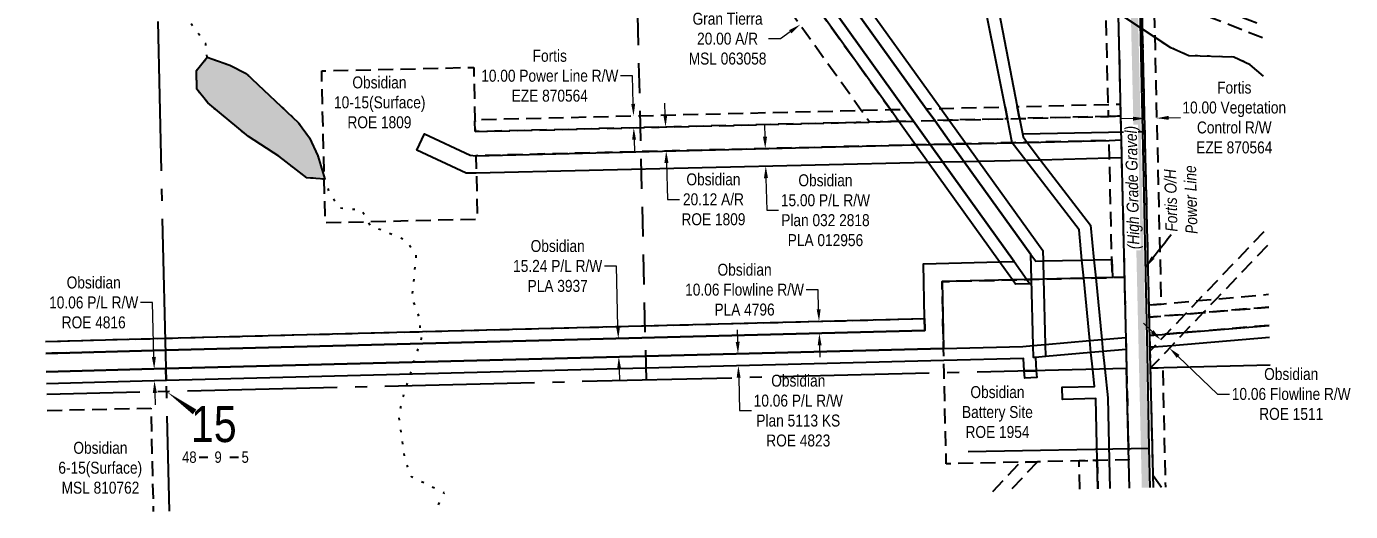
# Model space of a CAD drawing. Extents: x 615331 to 623228, y 5889375 to 5894697.
# Drawn here: x 618087 to 619194, y 5889375 to 5889781 of the extents above; entities that cross this region are included whole.
import ezdxf
from ezdxf.enums import TextEntityAlignment as Align

# ---------------------------------------------------------------- set-up
doc = ezdxf.new("R2010")
doc.units = 0
doc.header["$LTSCALE"] = 5
doc.header["$PDSIZE"] = 0.5
for name, pattern in [('foc-ACCESSROAD', [3.75, 2.5, -1.25]), ('foc-FLOWLINE', [3.75, 2.5, -1.25]), ('foc-LSD', [8, 5, -3]), ('foc-QUARTERLINE', [33, 25, -3, 2, -3]), ('foc-WHEELTRACKS', [2, 0.4, -1.6])]:
    doc.linetypes.add(name, pattern=pattern)
doc.layers.get('Defpoints').update_dxf_attribs({"color": 9})
for name, color, linetype in [('10', 1, 'Continuous'), ('9', 3, 'Continuous'), ('AS-POWER', 104, 'foc-POWER'), ('AS-POWER-T', 104, 'Continuous'), ('AS-ROADS', 254, 'Continuous'), ('C-FLOWLINE', 13, 'foc-FLOWLINE'), ('C-RW', 13, 'Continuous'), ('C-WS', 13, 'foc-ACCESSROAD'), ('F-EZE', 190, 'foc-FLOWLINE'), ('F-RW', 190, 'Continuous'), ('F-VCE', 190, 'foc-FLOWLINE'), ('F-WS', 190, 'foc-ACCESSROAD'), ('L-QSEC', 8, 'foc-QUARTERLINE'), ('L-SEC', 7, 'Continuous'), ('L-SECLBL', 7, 'Continuous'), ('L-SECTION-LSD', 7, 'foc-LSD'), ('T-WATER', 160, 'Continuous'), ('T-WATER-H', 133, 'Continuous'), ('T-WATER-P3', 160, 'foc-WHEELTRACKS')]:
    doc.layers.add(name, color=color, linetype=linetype)
for name, color, linetype, lineweight in [('C-AR-T', 13, 'Continuous', 9), ('C-FLOWLINE-T', 13, 'Continuous', 9), ('C-RW-T', 13, 'Continuous', 9), ('C-WS-T', 13, 'Continuous', 9), ('F-AR-T', 190, 'Continuous', 9), ('F-EZE-T', 190, 'Continuous', 9), ('F-VCE-T', 190, 'Continuous', 9), ('T-TEXT', 48, 'Continuous', 18)]:
    doc.layers.add(name, color=color, linetype=linetype, lineweight=lineweight)
doc.styles.add('100L', font='ARIALN.TTF', dxfattribs={"height": 11})
doc.styles.add('80CG', font='ARIALN.TTF', dxfattribs={"height": 10})
doc.styles.add('80L', font='ARIALN.TTF', dxfattribs={"height": 10})
doc.styles.add('80LS', font='ARIALNI.TTF', dxfattribs={"height": 10})
doc.styles.add('foc-LtypeFont', font='ARIALN.TTF', dxfattribs={"height": 7.35})
doc.styles.add('SIMPLEX', font='ARIALN.TTF')
doc.linetypes.add('foc-POWER', pattern='A,6,-1,["P",foc-LtypeFont,S=0.2,R=0,X=-0.625,Y=-0.75],-1.24,4', length=12.24)
doc.linetypes.add('foc-TOPO-flowdirection-NOLINE', pattern='A,0,[">",foc-LtypeFont,S=0.3,R=0,X=0,Y=-0.945],-20,[">",foc-LtypeFont,S=0.3,R=0,X=0,Y=-0.945],0', length=20)
doc.dimstyles.new('Compass 5 000', dxfattribs={"dimscale": 5, "dimtxt": 9, "dimasz": 2, "dimexe": 0.2, "dimexo": 0.0625, "dimgap": 0.5, "dimtad": 0, "dimtih": 1, "dimtoh": 1, "dimzin": 0, "dimdsep": 46, "dimtxsty": '80CG', "dimcen": 0.1, "dimse1": 1, "dimse2": 1, "dimclrd": 256, "dimclrt": 256, "dimaunit": 1, "dimadec": 4, "dimazin": 0, "dimtfac": 0.06, "dimtofl": 0, "dimtmove": 0, "dimatfit": 1, "dimfxl": 0.2, "dimtolj": 1, "dimtzin": 0, "dimlwd": -1, "dimarcsym": 0})

# ---------------------------------------------------------------- blocks, each defined once
blk = doc.blocks.new('*D375')
at = {"layer": 'C-RW-T', "transparency": 16777216}
for p, q in [((618192.7, 5889550.1), (618182.7, 5889550.1)), ((618193.9, 5889504.6), (618192.7, 5889550.1)), ((618194.7, 5889474.6), (618195, 5889464.6))]:
    blk.add_line(p, q, dxfattribs=at)
for points in [[(618195.6, 5889504.7), (618192.2, 5889504.6), (618194.2, 5889494.6)], [(618196.4, 5889474.6), (618193, 5889474.5), (618194.4, 5889484.6)]]:
    blk.add_solid(points, dxfattribs=at)
at = {"layer": 'Defpoints', "color": 0, "transparency": 16777216}
for p in [(618121.9, 5889492.7), (618194.2, 5889494.6), (618122.2, 5889482.7)]:
    blk.add_point(p, dxfattribs=at)
at = {"layer": 'C-RW-T', "transparency": 16777216, "insert": (618143.6, 5889550.1), "char_height": 10, "attachment_point": 5, "style": '80CG'}
blk.add_mtext('\\A1;Obsidian\\P10.06 P/L R/W\\PROE 4816', dxfattribs=at)
blk = doc.blocks.new('L-SECLBL')
at = {"layer": '9', "color": 7}
for p, q in [((-5.1, -27.8), (-12.3, -27.8)), ((20.7, -27.8), (13.5, -27.8))]:
    blk.add_line(p, q, dxfattribs=at)
at = {"layer": '10', "color": 2, "style": 'SIMPLEX'}
blk.add_attdef('SEC', text='', height=30, dxfattribs=at).set_placement((0, 0), align=Align.MIDDLE)
at = {"layer": '10', "color": 5, "style": '80L'}
blk.add_attdef('TWP', text='', height=9.5, dxfattribs=at).set_placement((-14.4, -27.4), align=Align.MIDDLE_RIGHT)
blk.add_attdef('RGE', text='', height=9.5, dxfattribs=at).set_placement((3.6, -27.4), align=Align.MIDDLE_CENTER)
blk.add_attdef('MER', text='', height=9.5, dxfattribs=at).set_placement((23.2, -27.4), align=Align.MIDDLE_LEFT)
blk = doc.blocks.new('*D376')
at = {"layer": 'C-RW-T', "transparency": 16777216}
for p, q in [((618580.5, 5889580.6), (618570.5, 5889580.6)), ((618581.8, 5889529.9), (618580.5, 5889580.6)), ((618582.7, 5889494.7), (618583, 5889484.7))]:
    blk.add_line(p, q, dxfattribs=at)
for points in [[(618583.5, 5889530), (618580.2, 5889529.9), (618582.1, 5889519.9)], [(618584.4, 5889494.7), (618581.1, 5889494.7), (618582.5, 5889504.7)]]:
    blk.add_solid(points, dxfattribs=at)
at = {"layer": 'Defpoints', "color": 0, "transparency": 16777216}
for p in [(618570.9, 5889519.6), (618582.1, 5889519.9), (618571.3, 5889504.4)]:
    blk.add_point(p, dxfattribs=at)
at = {"layer": 'C-RW-T', "transparency": 16777216, "insert": (618531.4, 5889580.6), "char_height": 10, "attachment_point": 5, "style": '80CG'}
blk.add_mtext('\\A1;Obsidian\\P15.24 P/L R/W\\PPLA 3937', dxfattribs=at)
blk = doc.blocks.new('*D377')
at = {"layer": 'Defpoints', "color": 0, "transparency": 16777216}
for p in [(618749.8, 5889794.6), (618733.4, 5889783), (618733.9, 5889782.3)]:
    blk.add_point(p, dxfattribs=at)
at = {"layer": 'F-AR-T', "transparency": 16777216}
for p, q in [((618758.4, 5889799.8), (618766.5, 5889805.6)), ((618725.8, 5889776.5), (618717.6, 5889770.6)), ((618717.6, 5889770.6), (618707.6, 5889770.6))]:
    blk.add_line(p, q, dxfattribs=at)
for points in [[(618757.4, 5889801.1), (618759.4, 5889798.4), (618750.3, 5889794)], [(618724.8, 5889777.8), (618726.8, 5889775.1), (618733.9, 5889782.3)]]:
    blk.add_solid(points, dxfattribs=at)
at = {"layer": 'F-AR-T', "transparency": 16777216, "insert": (618673.4, 5889770.6), "char_height": 10, "attachment_point": 5, "style": '80CG'}
blk.add_mtext('\\A1;Gran Tierra{\\A1;\\P20.00 A/R\\PMSL 063058}', dxfattribs=at)
blk = doc.blocks.new('*D378')
at = {"layer": 'C-RW-T', "transparency": 16777216}
for p, q in [((618704.7, 5889688.7), (618704.5, 5889698.7)), ((618705.5, 5889654.1), (618706.1, 5889627.2)), ((618706.1, 5889627.2), (618716.1, 5889627.2))]:
    blk.add_line(p, q, dxfattribs=at)
for points in [[(618706.4, 5889688.7), (618703, 5889688.6), (618704.9, 5889678.7)], [(618707.2, 5889654.1), (618703.8, 5889654), (618705.3, 5889664.1)]]:
    blk.add_solid(points, dxfattribs=at)
at = {"layer": 'Defpoints', "color": 0, "transparency": 16777216}
for p in [(618615.9, 5889676.6), (618705.3, 5889664.1), (618616.2, 5889662)]:
    blk.add_point(p, dxfattribs=at)
at = {"layer": 'C-RW-T', "transparency": 16777216, "insert": (618755.2, 5889627.2), "char_height": 10, "attachment_point": 5, "style": '80CG'}
blk.add_mtext('\\A1;Obsidian\\P15.00 P/L R/W\\PPlan 032 2818\\PPLA 012956', dxfattribs=at)
blk = doc.blocks.new('*D379')
at = {"layer": 'Defpoints', "color": 0, "transparency": 16777216}
for p in [(618542.5, 5889704.9), (618594.8, 5889706.1), (618542.7, 5889694.9)]:
    blk.add_point(p, dxfattribs=at)
at = {"layer": 'F-EZE-T', "transparency": 16777216}
for p, q in [((618594, 5889739.6), (618584, 5889739.6)), ((618594.5, 5889716.1), (618594, 5889739.6)), ((618595.3, 5889686.1), (618595.5, 5889676.2))]:
    blk.add_line(p, q, dxfattribs=at)
for points in [[(618596.2, 5889716.2), (618592.9, 5889716.1), (618594.8, 5889706.1)], [(618596.9, 5889686.2), (618593.6, 5889686.1), (618595, 5889696.1)]]:
    blk.add_solid(points, dxfattribs=at)
at = {"layer": 'F-EZE-T', "transparency": 16777216, "insert": (618524.8, 5889739.6), "char_height": 10, "attachment_point": 5, "style": '80CG'}
blk.add_mtext('\\A1;Fortis\\P10.00 Power Line R/W\\PEZE 870564', dxfattribs=at)
blk = doc.blocks.new('*D386')
at = {"layer": 'C-FLOWLINE-T', "transparency": 16777216}
for p, q in [((618979.2, 5889815), (618969.2, 5889814.8)), ((619009.3, 5889815.7), (619019.3, 5889815.9))]:
    blk.add_line(p, q, dxfattribs=at)
for points in [[(618979.2, 5889816.7), (618979.2, 5889813.3), (618989.2, 5889815.2)], [(619009.2, 5889817.4), (619009.3, 5889814), (618999.3, 5889815.5)]]:
    blk.add_solid(points, dxfattribs=at)
at = {"layer": 'Defpoints', "color": 0, "transparency": 16777216}
for p in [(618989.2, 5889817.3), (618989.2, 5889815.2), (618999.2, 5889817.6)]:
    blk.add_point(p, dxfattribs=at)
at = {"layer": 'C-FLOWLINE-T', "transparency": 16777216, "insert": (618917.7, 5889814.8), "char_height": 10, "attachment_point": 5, "style": '80CG', "bg_fill": 3, "box_fill_scale": 1.1, "bg_fill_color": 256, "bg_fill_true_color": 13158600, "bg_fill_transparency": 0}
blk.add_mtext('\\A1;Obsidian\\P10.06 Flowline R/W\\PROE 1750', dxfattribs=at)
blk = doc.blocks.new('*D392')
at = {"layer": 'C-FLOWLINE-T', "transparency": 16777216}
for p, q in [((618749.1, 5889560.8), (618739.1, 5889560.8)), ((618749.5, 5889544.3), (618749.1, 5889560.8)), ((618750.3, 5889514.3), (618750.6, 5889504.3))]:
    blk.add_line(p, q, dxfattribs=at)
for points in [[(618751.2, 5889544.4), (618747.9, 5889544.3), (618749.8, 5889534.4)], [(618752, 5889514.3), (618748.7, 5889514.2), (618750.1, 5889524.3)]]:
    blk.add_solid(points, dxfattribs=at)
at = {"layer": 'Defpoints', "color": 0, "transparency": 16777216}
for p in [(618733.2, 5889533.9), (618749.8, 5889534.4), (618733.5, 5889523.9)]:
    blk.add_point(p, dxfattribs=at)
at = {"layer": 'C-FLOWLINE-T', "transparency": 16777216, "insert": (618687.6, 5889560.8), "char_height": 10, "attachment_point": 5, "style": '80CG'}
blk.add_mtext('\\A1;Obsidian\\P10.06 Flowline R/W\\PPLA 4796', dxfattribs=at)
blk = doc.blocks.new('*D393')
at = {"layer": 'C-RW-T', "transparency": 16777216}
for p, q in [((618681.9, 5889517.3), (618681.6, 5889527.3)), ((618682.7, 5889487.2), (618683.4, 5889459.7)), ((618683.4, 5889459.7), (618693.4, 5889459.7))]:
    blk.add_line(p, q, dxfattribs=at)
for points in [[(618683.5, 5889517.3), (618680.2, 5889517.2), (618682.1, 5889507.3)], [(618684.3, 5889487.3), (618681, 5889487.2), (618682.4, 5889497.2)]]:
    blk.add_solid(points, dxfattribs=at)
at = {"layer": 'Defpoints', "color": 0, "transparency": 16777216}
for p in [(618716.8, 5889508.2), (618682.1, 5889507.3), (618717.1, 5889498.1)]:
    blk.add_point(p, dxfattribs=at)
at = {"layer": 'C-RW-T', "transparency": 16777216, "insert": (618732.5, 5889459.7), "char_height": 10, "attachment_point": 5, "style": '80CG'}
blk.add_mtext('\\A1;Obsidian\\P10.06 P/L R/W\\PPlan 5113 KS\\PROE 4823', dxfattribs=at)
blk = doc.blocks.new('*D394')
at = {"layer": 'C-AR-T', "transparency": 16777216}
for p, q in [((618621.3, 5889706.8), (618621.1, 5889716.8)), ((618622.3, 5889666.8), (618623.1, 5889636.3)), ((618623.1, 5889636.3), (618633.1, 5889636.3))]:
    blk.add_line(p, q, dxfattribs=at)
for points in [[(618623, 5889706.9), (618619.7, 5889706.8), (618621.6, 5889696.8)], [(618624, 5889666.8), (618620.6, 5889666.7), (618622.1, 5889676.8)]]:
    blk.add_solid(points, dxfattribs=at)
at = {"layer": 'Defpoints', "color": 0, "transparency": 16777216}
for p in [(618552.1, 5889695.1), (618552.6, 5889675), (618622.1, 5889676.8)]:
    blk.add_point(p, dxfattribs=at)
at = {"layer": 'C-AR-T', "transparency": 16777216, "insert": (618661.6, 5889636.3), "char_height": 10, "attachment_point": 5, "style": '80CG'}
blk.add_mtext('\\A1;Obsidian\\P20.12 A/R\\PROE 1809', dxfattribs=at)
blk = doc.blocks.new('*D395')
at = {"layer": 'Defpoints', "color": 0, "transparency": 16777216}
for p in [(619022.3, 5889703.6), (619032.1, 5889704.2), (619032.1, 5889703.8)]:
    blk.add_point(p, dxfattribs=at)
at = {"layer": 'F-VCE-T', "transparency": 16777216}
for p, q in [((619012.3, 5889703.8), (619002.3, 5889703.5)), ((619042.1, 5889704.5), (619052, 5889704.7))]:
    blk.add_line(p, q, dxfattribs=at)
for points in [[(619012.3, 5889705.4), (619012.3, 5889702.1), (619022.3, 5889704)], [(619042, 5889706.1), (619042.1, 5889702.8), (619032.1, 5889704.2)]]:
    blk.add_solid(points, dxfattribs=at)
at = {"layer": 'F-VCE-T', "transparency": 16777216, "insert": (619096.9, 5889704.7), "char_height": 10, "attachment_point": 5, "style": '80CG'}
blk.add_mtext('\\A1;Fortis\\P10.00 Vegetation\\PControl R/W\\PEZE 870564', dxfattribs=at)
blk = doc.blocks.new('*D397')
at = {"layer": 'C-FLOWLINE-T', "transparency": 16777216}
for p, q in [((619028.2, 5889525.8), (619021, 5889532.7)), ((619050, 5889505.1), (619083, 5889473.6)), ((619083, 5889473.6), (619093, 5889473.6))]:
    blk.add_line(p, q, dxfattribs=at)
for points in [[(619029.4, 5889527), (619027.1, 5889524.6), (619035.4, 5889518.9)], [(619051.1, 5889506.3), (619048.8, 5889503.8), (619042.7, 5889512)]]:
    blk.add_solid(points, dxfattribs=at)
at = {"layer": 'Defpoints', "color": 0, "transparency": 16777216}
for p in [(619115.9, 5889603.2), (619123.1, 5889596.2), (619042.7, 5889512)]:
    blk.add_point(p, dxfattribs=at)
at = {"layer": 'C-FLOWLINE-T', "transparency": 16777216, "insert": (619144.5, 5889473.6), "char_height": 10, "attachment_point": 5, "style": '80CG'}
blk.add_mtext('\\A1;Obsidian\\P10.06 Flowline R/W\\PROE 1511', dxfattribs=at)

msp = doc.modelspace()

# ---------------------------------------------------------------- hatches: boundary and pattern name
at = {"layer": 'T-WATER-H'}
h = msp.add_hatch(color=256, dxfattribs=at)
h.dxf.hatch_style = 1
h.paths.add_polyline_path([(618336.878, 5889653.117), (618321.669, 5889654.392), (618298.236, 5889672.406), (618272.991, 5889688.786), (618238.953, 5889716.891), (618229.867, 5889728.312), (618229.433, 5889744.03), (618238.509, 5889755.073), (618257.484, 5889748.459), (618271.127, 5889741.443), (618314.869, 5889700.385), (618323.975, 5889687.714), (618330.805, 5889672.696)])

# ---------------------------------------------------------------- linework, layer by layer
at = {"layer": 'AS-POWER', "flags": 128}
for points in [[(619026.653, 5889395.398), (619025.866, 5889428.443), (619024.282, 5889507.253), (619022.417, 5889600.159), (619020.551, 5889693.068), (619013.711, 5890003.376), (619011.601, 5890067.748), (619010.757, 5890087.194)], [(618920.457, 5889691.15), (619020.551, 5889693.068)], [(618874.431, 5889425.694), (619025.866, 5889428.443)]]:
    msp.add_lwpolyline(points, dxfattribs=at)
at = {"layer": 'AS-ROADS', "const_width": 6, "flags": 128}
msp.add_lwpolyline([(619022.639, 5889395.301), (618993.178, 5890668.677), (618980.691, 5891203.768)], dxfattribs=at)
at = {"layer": 'C-FLOWLINE', "flags": 128}
for points in [[(619125.805, 5889546.28), (619071.049, 5889541.636), (619055.919, 5889540.354), (619025.961, 5889537.814), (619025.722, 5889547.891), (619035.709, 5889548.807), (619066.696, 5889551.648), (619081.933, 5889553.045), (619120.5, 5889556.582), (619125.554, 5889557.007)], [(619126.161, 5889531.007), (619055.16, 5889524.985), (619040.031, 5889523.702), (619026.323, 5889522.54), (619025.961, 5889537.814), (619055.919, 5889540.354), (619071.049, 5889541.636), (619125.805, 5889546.28)], [(618103.369, 5889517.58), (618203.309, 5889520.196), (618838.104, 5889536.637), (618838.347, 5889526.575), (618203.546, 5889510.133), (618103.605, 5889507.517)], [(619029.315, 5889395.462), (619029.08, 5889405.414), (619026.964, 5889495.434), (619037.027, 5889495.687), (619039.378, 5889395.703)], [(618967.734, 5889393.983), (618967.137, 5889417.735), (618982.382, 5889418.097), (618982.978, 5889394.349)]]:
    msp.add_lwpolyline(points, dxfattribs=at)
at = {"layer": 'C-RW', "flags": 128}
for points in [[(618103.605, 5889507.517), (618203.546, 5889510.133), (618838.347, 5889526.575), (618838.104, 5889536.637), (618837.05, 5889582.509), (618900.689, 5889583.985), (618912.857, 5889584.266), (618853.269, 5889667.448), (618842.7, 5889682.193), (618828.669, 5889701.771), (618821.619, 5889711.609), (618644.094, 5889959.329)], [(618103.605, 5889507.517), (618203.546, 5889510.133), (618838.347, 5889526.575), (618838.104, 5889536.637), (618837.05, 5889582.509), (618900.689, 5889583.985), (618912.857, 5889584.266), (618853.269, 5889667.448), (618842.7, 5889682.193), (618828.669, 5889701.771), (618821.619, 5889711.609), (618644.094, 5889959.329)], [(618644.094, 5889959.329), (618821.619, 5889711.609), (618828.669, 5889701.771), (618842.7, 5889682.193), (618853.269, 5889667.448), (618912.857, 5889584.266), (618923.606, 5889569.261), (618926.167, 5889565.687), (618926.167, 5889565.687), (618914.014, 5889565.385), (618911.438, 5889568.979), (618900.689, 5889583.985), (618841.078, 5889667.196), (618830.54, 5889681.893), (618816.539, 5889701.479), (618809.485, 5889711.329), (618800.291, 5889724.184), (618661.713, 5889917.438)], [(618703.483, 5889918.595), (618851.01, 5889713.226), (618851.65, 5889712.335), (618858.718, 5889702.495), (618872.849, 5889682.819), (618883.437, 5889668.079), (618936.897, 5889593.666), (618937.12, 5889584.828), (618937.504, 5889569.584), (618938.88, 5889515.038), (618939.135, 5889504.972), (618930.829, 5889504.26), (618930.829, 5889504.26), (618929.166, 5889504.118), (618928.902, 5889514.184), (618927.454, 5889569.351), (618926.904, 5889590.319), (618871.246, 5889667.824), (618860.657, 5889682.567), (618846.558, 5889702.203), (618839.493, 5889712.041), (618695.363, 5889912.755)], [(618695.363, 5889912.755), (618839.493, 5889712.041), (618846.558, 5889702.203), (618860.657, 5889682.567), (618871.246, 5889667.824), (618926.904, 5889590.319), (618930.949, 5889584.685), (618937.12, 5889584.828), (618969.599, 5889585.582), (618979.567, 5889585.812), (618994.633, 5889586.161), (618994.993, 5889570.917), (618981.072, 5889570.594), (618971.063, 5889570.361), (618937.504, 5889569.584), (618927.454, 5889569.351), (618923.606, 5889569.261), (618911.438, 5889568.979), (618852.648, 5889567.619), (618853.943, 5889511.722), (618203.905, 5889494.889), (618103.964, 5889492.272)], [(618695.363, 5889912.755), (618839.493, 5889712.041), (618846.558, 5889702.203), (618860.657, 5889682.567), (618871.246, 5889667.824), (618926.904, 5889590.319), (618930.949, 5889584.685), (618937.12, 5889584.828), (618969.599, 5889585.582), (618979.567, 5889585.812), (618994.633, 5889586.161), (618994.993, 5889570.917), (618981.072, 5889570.594), (618971.063, 5889570.361), (618937.504, 5889569.584), (618927.454, 5889569.351), (618923.606, 5889569.261), (618911.438, 5889568.979), (618852.648, 5889567.619), (618853.943, 5889511.722), (618203.905, 5889494.889), (618103.964, 5889492.272)], [(618103.369, 5889517.58), (618203.309, 5889520.196), (618838.104, 5889536.637), (618838.347, 5889526.575), (618203.546, 5889510.133), (618103.605, 5889507.517)], [(619044.672, 5889513.992), (619029.539, 5889512.706), (619026.557, 5889512.648), (619026.323, 5889522.54), (619040.031, 5889523.702), (619055.16, 5889524.985), (619126.161, 5889531.007)], [(619126.396, 5889520.935), (619044.672, 5889513.992)], [(618103.964, 5889492.272), (618203.905, 5889494.889), (618204.141, 5889484.842), (618104.201, 5889482.22)], [(619029.315, 5889395.462), (619029.08, 5889405.414), (619035.949, 5889395.621)]]:
    msp.add_lwpolyline(points, dxfattribs=at)
for points in [[(618923.781, 5889683.954), (618992.277, 5889685.595), (619002.336, 5889685.983), (619002.691, 5889670.995), (618992.629, 5889670.731), (618934.995, 5889669.221), (618922.698, 5889668.902), (618883.437, 5889668.079), (618871.246, 5889667.824), (618853.269, 5889667.448), (618841.078, 5889667.196), (618463.354, 5889658.314), (618455.028, 5889658.118), (618413.628, 5889677.519), (618420.007, 5889691.09), (618458.217, 5889673.186), (618463.004, 5889672.833), (618830.54, 5889681.893), (618842.7, 5889682.193), (618860.657, 5889682.567), (618872.849, 5889682.819), (618911.384, 5889683.656), (618923.781, 5889683.954)], [(618930.829, 5889504.26), (618931.455, 5889493.104), (618921.4, 5889492.861), (618920.805, 5889503.403), (618854.177, 5889501.677), (618204.141, 5889484.842), (618203.905, 5889494.889), (618853.943, 5889511.722), (618920.252, 5889513.442), (618928.902, 5889514.184), (618938.88, 5889515.038), (618976.076, 5889518.228), (618986.165, 5889519.099), (619006.246, 5889520.891), (619006.487, 5889510.738), (618987.134, 5889509.077), (618977.115, 5889508.22), (618939.135, 5889504.972), (618930.829, 5889504.26)], [(618931.455, 5889493.104), (618931.773, 5889487.421), (618921.739, 5889486.86), (618921.4, 5889492.861), (618931.455, 5889493.104)]]:
    msp.add_lwpolyline(points, close=True, dxfattribs=at)
at = {"layer": 'C-WS', "flags": 128}
for points in [[(618992.602, 5890096.949), (618994.437, 5890019.457), (618994.792, 5890004.472), (619001.626, 5889715.951), (619001.863, 5889705.948), (618991.8, 5889705.705), (618991.563, 5889715.709), (618987.602, 5889882.986), (618910.428, 5889904.499), (618908.813, 5889906.384), (618900.04, 5889916.631), (618861.482, 5889961.657), (618853.014, 5889971.545), (618803.133, 5890029.798), (618729.289, 5890028.049), (618729.233, 5890030.43), (618728.847, 5890046.739), (618726.615, 5890140.945), (618726.278, 5890155.187), (618853.416, 5890158.199), (618854.922, 5890094.628), (618933.385, 5890096.487), (618943.854, 5890096.734), (618973.739, 5890097.443), (618992.58, 5890097.889), (618992.602, 5890096.949)], [(619001.863, 5889705.948), (619002.336, 5889685.983), (619002.691, 5889670.995), (619005.056, 5889571.15), (618994.993, 5889570.917), (618994.633, 5889586.161), (618992.629, 5889670.731), (618992.277, 5889685.595), (618923.781, 5889683.954), (618911.384, 5889683.656), (618872.849, 5889682.819), (618860.657, 5889682.567), (618842.7, 5889682.193), (618830.54, 5889681.893), (618463.004, 5889672.833), (618463.354, 5889658.314), (618464.287, 5889619.616), (618337.222, 5889616.613), (618334.158, 5889743.677), (618461.223, 5889746.679), (618462.278, 5889702.948), (618462.519, 5889692.945), (618780.818, 5889700.644), (618792.012, 5889700.915), (618800.806, 5889701.117), (618816.539, 5889701.479), (618828.669, 5889701.771), (618846.558, 5889702.203), (618858.718, 5889702.495), (618907.376, 5889703.67), (618917.352, 5889703.91), (618991.8, 5889705.705), (619001.863, 5889705.948)], [(619006.861, 5889494.926), (619008.653, 5889418.706), (618992.426, 5889418.33), (618982.382, 5889418.097), (618967.137, 5889417.735), (618932.469, 5889416.939), (618918.311, 5889416.612), (618856.182, 5889415.171), (618854.419, 5889491.243), (618854.177, 5889501.677), (618853.943, 5889511.722), (618852.648, 5889567.619), (618911.438, 5889568.979), (618923.606, 5889569.261), (618927.454, 5889569.351), (618937.504, 5889569.584), (618971.063, 5889570.361), (618981.072, 5889570.594), (618994.993, 5889570.917), (619005.056, 5889571.15), (619006.246, 5889520.891), (619006.487, 5889510.738), (619006.861, 5889494.926)]]:
    msp.add_lwpolyline(points, close=True, dxfattribs=at)
for points in [[(619124.603, 5889597.764), (619081.933, 5889553.045), (619071.049, 5889541.636), (619055.16, 5889524.985), (619044.672, 5889513.992), (619026.964, 5889495.434), (619026.628, 5889509.656), (619029.539, 5889512.706), (619040.031, 5889523.702), (619055.919, 5889540.354), (619066.696, 5889551.648), (619124.271, 5889611.99)], [(618104.727, 5889459.859), (618191.395, 5889461.898), (618193.431, 5889375.394)], [(618895.097, 5889392.239), (618918.311, 5889416.612), (618932.469, 5889416.939)], [(618932.469, 5889416.939), (618909.288, 5889392.58)]]:
    msp.add_lwpolyline(points, dxfattribs=at)
at = {"layer": 'F-EZE', "flags": 128}
for points in [[(618821.619, 5889711.609), (618828.67, 5889701.771), (618816.539, 5889701.479), (618800.806, 5889701.111), (618792.013, 5889700.906), (618780.818, 5889700.632), (618462.519, 5889692.945), (618462.278, 5889702.948), (618780.577, 5889710.622), (618785.087, 5889710.73), (618800.565, 5889711.103), (618809.489, 5889711.322), (618821.619, 5889711.609)], [(618905.381, 5889713.631), (618907.376, 5889703.67), (618858.718, 5889702.496), (618846.558, 5889702.203), (618839.493, 5889712.041), (618851.65, 5889712.335), (618905.381, 5889713.631)], [(619001.626, 5889715.951), (619001.863, 5889705.948), (618991.8, 5889705.705), (618917.352, 5889703.91), (618915.426, 5889713.873), (618991.563, 5889715.709), (619001.626, 5889715.951)]]:
    msp.add_lwpolyline(points, close=True, dxfattribs=at)
at = {"layer": 'F-RW', "flags": 128}
for points in [[(618959.339, 5890875.203), (618969.747, 5890422.741), (618970.216, 5890402.332), (618972.599, 5890298.753), (618971.437, 5890246.59), (618943.854, 5890096.734), (618941.992, 5890086.622), (618913.503, 5889931.86), (618908.813, 5889906.384), (618893.882, 5889825.274), (618915.426, 5889713.873), (618917.352, 5889703.91), (618920.337, 5889688.477), (618923.781, 5889683.954), (618934.995, 5889669.221), (618976.716, 5889614.65), (618979.567, 5889585.812), (618981.072, 5889570.594), (618986.165, 5889519.099), (618987.134, 5889509.077), (618988.642, 5889494.486), (618991.126, 5889470.472), (618992.426, 5889418.33), (618993.018, 5889394.59)], [(618982.978, 5889394.349), (618982.382, 5889418.097), (618981.083, 5889469.835), (618953.321, 5889469.16), (618953.071, 5889479.212), (618980.046, 5889479.868), (618978.559, 5889494.242), (618977.115, 5889508.22), (618976.076, 5889518.228), (618971.063, 5889570.361), (618969.599, 5889585.582), (618967.169, 5889610.859), (618922.698, 5889668.902), (618911.384, 5889683.656), (618907.376, 5889703.67), (618905.381, 5889713.631), (618883.063, 5889825.071)]]:
    msp.add_lwpolyline(points, dxfattribs=at)
at = {"layer": 'F-VCE', "flags": 128}
msp.add_lwpolyline([(619120.552, 5889771.276), (619029.634, 5889807.01), (619031.393, 5889732.325), (619031.745, 5889717.344), (619035.709, 5889548.807), (619025.722, 5889547.891), (619021.714, 5889717.107), (619021.359, 5889732.089), (619019.234, 5889821.829), (619120.299, 5889782.12)], dxfattribs=at)
at = {"layer": 'F-WS', "flags": 128}
msp.add_lwpolyline([(618661.713, 5889917.438), (618800.291, 5889724.184), (618809.485, 5889711.329), (618816.539, 5889701.479), (618800.806, 5889701.117), (618792.012, 5889700.915), (618785.087, 5889710.73), (618677.383, 5889861.31), (618600.199, 5889805.992), (618524.499, 5889911.63), (618617.892, 5889978.546), (618652.981, 5889929.615), (618661.713, 5889917.438)], close=True, dxfattribs=at)
at = {"layer": 'L-QSEC', "flags": 128}
for points in [[(618185.414, 5890279.972), (618206.711, 5889375.713)], [(619026.964, 5889495.434), (619126.933, 5889497.957)], [(619006.861, 5889494.927), (618104.413, 5889473.177)]]:
    msp.add_lwpolyline(points, dxfattribs=at)
at = {"layer": 'L-SEC', "flags": 128}
for points in [[(618987.813, 5890299.117), (618997.338, 5889897.022), (619006.861, 5889494.927)], [(619026.964, 5889495.434), (619017.44, 5889897.529), (619007.917, 5890299.624)], [(619009.211, 5889394.979), (619006.861, 5889494.927)], [(619029.314, 5889395.462), (619026.964, 5889495.434)]]:
    msp.add_lwpolyline(points, dxfattribs=at)
at = {"layer": 'L-SECLBL', "flags": 128}
msp.add_lwpolyline([(618204.382, 5889475.686, 0, 5, 0), (618227.927, 5889458.664, 0, 0, 0)], format="xyseb", dxfattribs=at)
at = {"layer": 'L-SECTION-LSD', "flags": 128}
msp.add_lwpolyline([(618605.61, 5889485.256), (618586.613, 5890289.544)], dxfattribs=at)
at = {"layer": 'T-WATER', "flags": 128}
msp.add_lwpolyline([(618336.878, 5889653.117), (618321.669, 5889654.392), (618298.236, 5889672.406), (618272.991, 5889688.786), (618238.953, 5889716.891), (618229.867, 5889728.312), (618229.433, 5889744.03), (618238.509, 5889755.073), (618257.484, 5889748.459), (618271.127, 5889741.443), (618314.869, 5889700.385), (618323.975, 5889687.714), (618330.805, 5889672.696), (618336.878, 5889653.117)], close=True, dxfattribs=at)
at = {"layer": 'T-WATER-P3', "flags": 128}
for points in [[(619121.297, 5889739.381), (619110.074, 5889748.902), (619096.561, 5889755.269), (619058.867, 5889756.436), (619043.868, 5889763.016), (619005.424, 5889788.319), (618975.634, 5889799.583), (618966.712, 5889811.897), (618958.422, 5889843.744), (618957.558, 5889904.189), (618962.248, 5889940.457), (618961.113, 5889959.189), (618954.133, 5889972.483), (618944.648, 5889982.949), (618933.122, 5889991.188), (618893.719, 5890013.508), (618869.558, 5890032.518), (618850.451, 5890054.576), (618843.164, 5890068.518), (618839.148, 5890085.601), (618838.384, 5890147.115), (618834.499, 5890163.485), (618826.353, 5890175.516), (618804.102, 5890193.845), (618764.881, 5890215.932), (618753.751, 5890225.364), (618672.844, 5890307.945), (618644.061, 5890342.482)], [(618238.509, 5889755.073), (618237.255, 5889766.584), (618219.607, 5889790.088), (618225.623, 5889803.239), (618222.041, 5889819.258), (618220.384, 5889837.209), (618209.929, 5889867.18), (618208.435, 5889886.024), (618210.867, 5889904.339), (618217.408, 5889917.974), (618228.349, 5889927.466), (618233.372, 5889943.269), (618226.788, 5889957.758), (618203.197, 5889974.581), (618188.635, 5889979.802), (618176.279, 5889988.028), (618168.19, 5890000.237), (618157.416, 5890009.674), (618163.844, 5890023.01), (618156.05, 5890035.282), (618162.048, 5890049.562), (618164.494, 5890066.926), (618170.302, 5890081.971), (618164.435, 5890096.175), (618156.114, 5890108.026), (618131.691, 5890124.836), (618115.6, 5890151.095), (618105.635, 5890161.908), (618091.665, 5890189.094), (618087.422, 5890195.429)], [(618431.854, 5889381.118), (618436.607, 5889390.928), (618409.096, 5889404.364), (618403.685, 5889419.704), (618398.775, 5889455.283), (618402.483, 5889471.719), (618417.539, 5889520.021), (618415.519, 5889538.44), (618409.813, 5889553.658), (618413.203, 5889589.607), (618404.693, 5889602.106), (618374.949, 5889614.261), (618367.559, 5889627.195), (618348.482, 5889629.136), (618340.734, 5889642.242), (618336.878, 5889653.117), (618336.878, 5889653.117)]]:
    msp.add_lwpolyline(points, dxfattribs=at)
at = {"layer": 'T-WATER-P3', "linetype": 'foc-TOPO-flowdirection-NOLINE', "flags": 128}
msp.add_lwpolyline([(619121.297, 5889739.381), (619110.074, 5889748.902), (619096.561, 5889755.269), (619058.867, 5889756.436), (619043.868, 5889763.016), (619005.424, 5889788.319), (618975.634, 5889799.583), (618966.712, 5889811.897), (618958.422, 5889843.744), (618957.558, 5889904.189), (618962.248, 5889940.457), (618961.113, 5889959.189), (618954.133, 5889972.483), (618944.648, 5889982.949), (618933.122, 5889991.188), (618893.719, 5890013.508), (618869.558, 5890032.518), (618850.451, 5890054.576), (618843.164, 5890068.518), (618839.148, 5890085.601), (618838.384, 5890147.115), (618834.499, 5890163.485), (618826.353, 5890175.516), (618804.102, 5890193.845), (618764.881, 5890215.932), (618753.751, 5890225.364), (618672.844, 5890307.945), (618644.061, 5890342.482)], dxfattribs=at)
at = {"layer": 'T-WATER-P3', "flags": 128}
msp.add_lwpolyline([(618336.878, 5889653.117), (618321.669, 5889654.392), (618298.236, 5889672.406), (618272.991, 5889688.786), (618238.953, 5889716.891), (618229.867, 5889728.312), (618229.433, 5889744.03), (618238.509, 5889755.073), (618257.484, 5889748.459), (618271.127, 5889741.443), (618314.869, 5889700.385), (618323.975, 5889687.714), (618330.805, 5889672.696), (618336.878, 5889653.117)], close=True, dxfattribs=at)

# ---------------------------------------------------------------- block references
at = {"layer": 'L-SECLBL'}
msp.add_blockref('L-SECLBL', (618243.993, 5889448.254), dxfattribs=at).add_auto_attribs({'SEC': '15', 'TWP': '48', 'RGE': '9', 'MER': '5'})

# ---------------------------------------------------------------- texts
at = {"layer": 'AS-POWER-T', "insert": (619039.546, 5889606.642), "char_height": 10, "attachment_point": 1, "rotation": 91.317634, "style": '100L'}
msp.add_mtext_dynamic_manual_height_columns('\\pi2.5534;{\\fArial Narrow|b0|i1|c0|p34;Fortis O/H\\P\\pi0.32626;Power Line}', width=57.1191, gutter_width=55, heights=[0], dxfattribs=at)
at = {"layer": 'C-WS-T', "char_height": 10, "attachment_point": 1, "style": '80L'}
for s, insert in [('\\pi15.988;Obsidian\\P\\pi0.66392;10-15(Surface)\\P\\pi11.858;ROE 1809', (618343.811, 5889739.098)), ('\\pi15.988;Obsidian\\P\\pi8.9654;Battery Site\\P\\pi11.882;ROE 1954', (618860.38, 5889480.236)), ('\\pi15.988;Obsidian\\P\\pi3.4402;6-15(Surface)\\P\\pi6.1516;MSL 810762', (618110.618, 5889433.667))]:
    msp.add_mtext_dynamic_manual_height_columns(s, width=75.80941, gutter_width=50, heights=[0], dxfattribs=dict(at, insert=insert))

# ---------------------------------------------------------------- dimensions: what is measured, and where the dimension line sits
at = {"layer": 'C-AR-T'}
dim = msp.add_linear_dim(base=(618622.059, 5889676.754), p1=(618552.139, 5889695.109), p2=(618552.633, 5889675.043), angle=271.412037, text='Obsidian\\P20.12 A/R\\PROE 1809', dimstyle='Compass 5 000', dxfattribs=at)
dim.commit()
dim.dimension.update_dxf_attribs({"geometry": '*D394', "text_midpoint": (618661.604, 5889636.256), "dimtype": 161})
at = {"layer": 'C-FLOWLINE-T'}
for base, p1, p2, angle, text, picture, middle in [((618749.804, 5889534.35), (618733.493, 5889523.859), (618733.232, 5889533.921), 91.483618, 'Obsidian\\P10.06 Flowline R/W\\PPLA 4796', '*D392', (618687.625, 5889560.824)), ((619042.726, 5889511.954), (619115.852, 5889603.167), (619123.131, 5889596.222), 316.34374, 'Obsidian\\P10.06 Flowline R/W\\PROE 1511', '*D397', (619144.459, 5889473.559))]:
    dim = msp.add_linear_dim(base=base, p1=p1, p2=p2, angle=angle, text=text, dimstyle='Compass 5 000', dxfattribs=at)
    dim.commit()
    dim.dimension.update_dxf_attribs({"geometry": picture, "text_midpoint": middle, "dimtype": 161})
at = {"layer": 'C-RW-T'}
for base, p1, p2, angle, text, picture, middle in [((618705.26, 5889664.052), (618615.91, 5889676.602), (618616.248, 5889661.992), 271.325877, 'Obsidian\\P15.00 P/L R/W\\PPlan 032 2818\\PPLA 012956', '*D378', (618755.199, 5889627.213)), ((618582.083, 5889519.937), (618571.305, 5889504.404), (618570.911, 5889519.648), 91.483679, 'Obsidian\\P15.24 P/L R/W\\PPLA 3937', '*D376', (618531.427, 5889580.579)), ((618194.177, 5889494.634), (618122.208, 5889482.693), (618121.944, 5889492.743), 91.499979, 'Obsidian\\P10.06 P/L R/W\\PROE 4816', '*D375', (618143.639, 5889550.121)), ((618682.132, 5889507.273), (618717.104, 5889498.109), (618716.843, 5889508.172), 91.483618, 'Obsidian\\P10.06 P/L R/W\\PPlan 5113 KS\\PROE 4823', '*D393', (618732.451, 5889459.691))]:
    dim = msp.add_linear_dim(base=base, p1=p1, p2=p2, angle=angle, text=text, dimstyle='Compass 5 000', dxfattribs=at)
    dim.commit()
    dim.dimension.update_dxf_attribs({"geometry": picture, "text_midpoint": middle, "dimtype": 161})
at = {"layer": 'F-AR-T'}
dim = msp.add_aligned_dim(p1=(618749.768, 5889794.64), p2=(618733.429, 5889782.953), distance=0.838, text='Gran Tierra{\\A1;\\P20.00 A/R\\PMSL 063058}', dimstyle='Compass 5 000', dxfattribs=at)
dim.commit()
dim.dimension.update_dxf_attribs({"geometry": '*D377', "text_midpoint": (618673.352, 5889770.636)})
at = {"layer": 'F-EZE-T'}
dim = msp.add_linear_dim(base=(618594.768, 5889706.142), p1=(618542.736, 5889694.885), p2=(618542.495, 5889704.882), angle=91.381131, text='Fortis\\P10.00 Power Line R/W\\PEZE 870564', dimstyle='Compass 5 000', dxfattribs=at)
dim.commit()
dim.dimension.update_dxf_attribs({"geometry": '*D379', "text_midpoint": (618524.821, 5889739.591), "dimtype": 161})

# ---------------------------------------------------------------- next in the draw order: dimensions: what is measured, and where the dimension line sits
at = {"layer": 'C-FLOWLINE-T'}
dim = msp.add_aligned_dim(p1=(618999.22, 5889817.581), p2=(618989.156, 5889817.342), distance=2.116, text='Obsidian\\P10.06 Flowline R/W\\PROE 1750', dimstyle='Compass 5 000', override={"dimtfill": 1}, dxfattribs=at)
dim.commit()
dim.dimension.update_dxf_attribs({"geometry": '*D386', "text_midpoint": (618917.718, 5889814.753)})

# ---------------------------------------------------------------- next in the draw order: dimensions: what is measured, and where the dimension line sits
at = {"layer": 'F-VCE-T'}
dim = msp.add_aligned_dim(p1=(619022.301, 5889703.582), p2=(619032.064, 5889703.811), distance=0.436, text='Fortis\\P10.00 Vegetation\\PControl R/W\\PEZE 870564', dimstyle='Compass 5 000', dxfattribs=at)
dim.commit()
dim.dimension.update_dxf_attribs({"geometry": '*D395', "text_midpoint": (619096.85, 5889704.717)})

# ---------------------------------------------------------------- next in the draw order: texts
at = {"layer": 'T-TEXT', "insert": (619006.555, 5889646.088), "char_height": 10, "width": 103.13779, "attachment_point": 2, "rotation": 91.317778, "style": '80LS', "bg_fill": 3, "box_fill_scale": 1.1, "bg_fill_color": 256, "bg_fill_transparency": 0}
msp.add_mtext('(High Grade Gravel)', dxfattribs=at)

# ---------------------------------------------------------------- next in the draw order: leaders
at = {"layer": 'AS-POWER-T', "path_type": 1}
msp.add_leader([(619022.799, 5889579.741), (619044.075, 5889606.876)], dimstyle='Compass 5 000', override={"dimgap": 0.5, "dimtad": 0}, dxfattribs=at)

doc.saveas('drawing.dxf')
